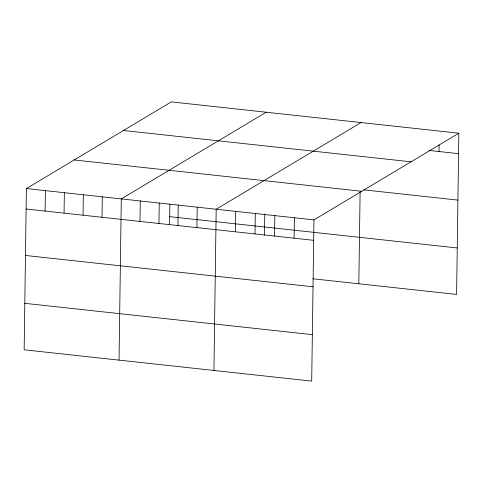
<?xml version="1.0" encoding="UTF-8"?>
<svg xmlns="http://www.w3.org/2000/svg" width="483" height="483" viewBox="0 0 483 483"><rect width="100%" height="100%" fill="white"/><g stroke="black" fill="none" stroke-linecap="round" stroke-linejoin="round"><path stroke-width="0.72" d="M458.85 133.205L171.302 101.889L26.402 188.569L24.15 349.795L311.698 381.111L313.95 219.886L458.85 133.205L456.598 294.431L312.845 278.776M45.094 211.077L45.378 190.634M64.07 213.142L64.36 192.699M83.052 215.207L83.336 194.77M102.028 217.278L102.318 196.835M119.041 360.125L121.293 198.899L266.193 112.225M139.985 221.407L140.269 200.97M158.961 223.478L159.251 203.035M169.581 224.77L169.871 204.327M177.943 225.543L178.227 205.106M196.919 227.614L197.209 207.171M213.933 370.461L216.185 209.236L361.085 122.561M235.45 231.81L235.74 211.367M255.006 233.935L255.29 213.498M264.473 235.1L264.769 213.939M274.561 236.066L274.845 215.623M294.111 238.197L294.401 217.755M358.833 283.787L360.119 191.636M439.011 151.517L439.101 144.948M428.874 150.418L458.566 153.648M123.485 130.495L411.033 161.811M363.771 189.855L457.914 200.107M74.219 159.964L361.767 191.28M26.402 188.569L313.95 219.886M169.696 216.656L457.25 247.972M26.118 209.006L313.666 240.329M25.466 255.465L313.02 286.787M24.796 303.33L312.35 334.653"/></g></svg>
